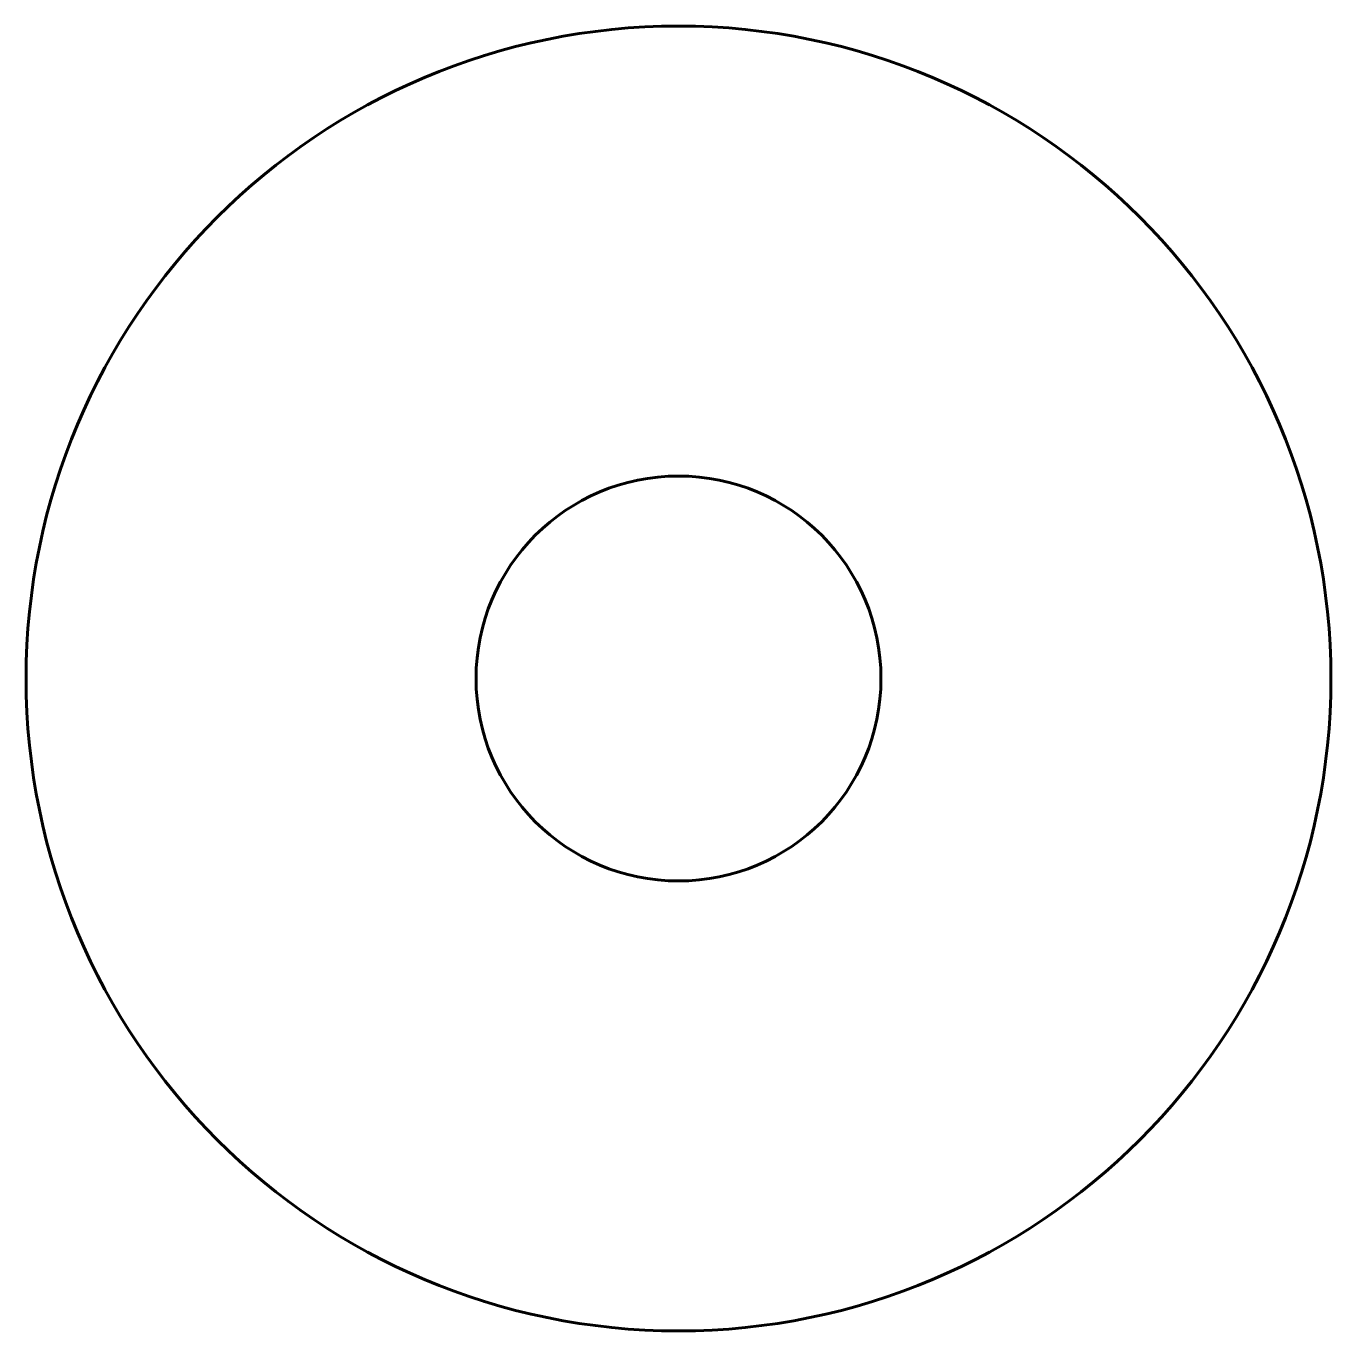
# Model space of a CAD drawing. Header units: millimetres. Extents: x -7.2 to 7.2, y -7.2 to 7.2.
import ezdxf

# ---------------------------------------------------------------- set-up
doc = ezdxf.new("R2010")
doc.units = ezdxf.units.MM
doc.linetypes.add('K5LT32768', pattern=[0])

msp = doc.modelspace()

# ---------------------------------------------------------------- linework, layer by layer
at = {"color": 150, "linetype": 'K5LT32768', "lineweight": 60, "true_color": 0x0080ff}
for radius in [7.25, 2.25]:
    msp.add_circle((0, 0), radius, dxfattribs=at)

doc.saveas('drawing.dxf')
